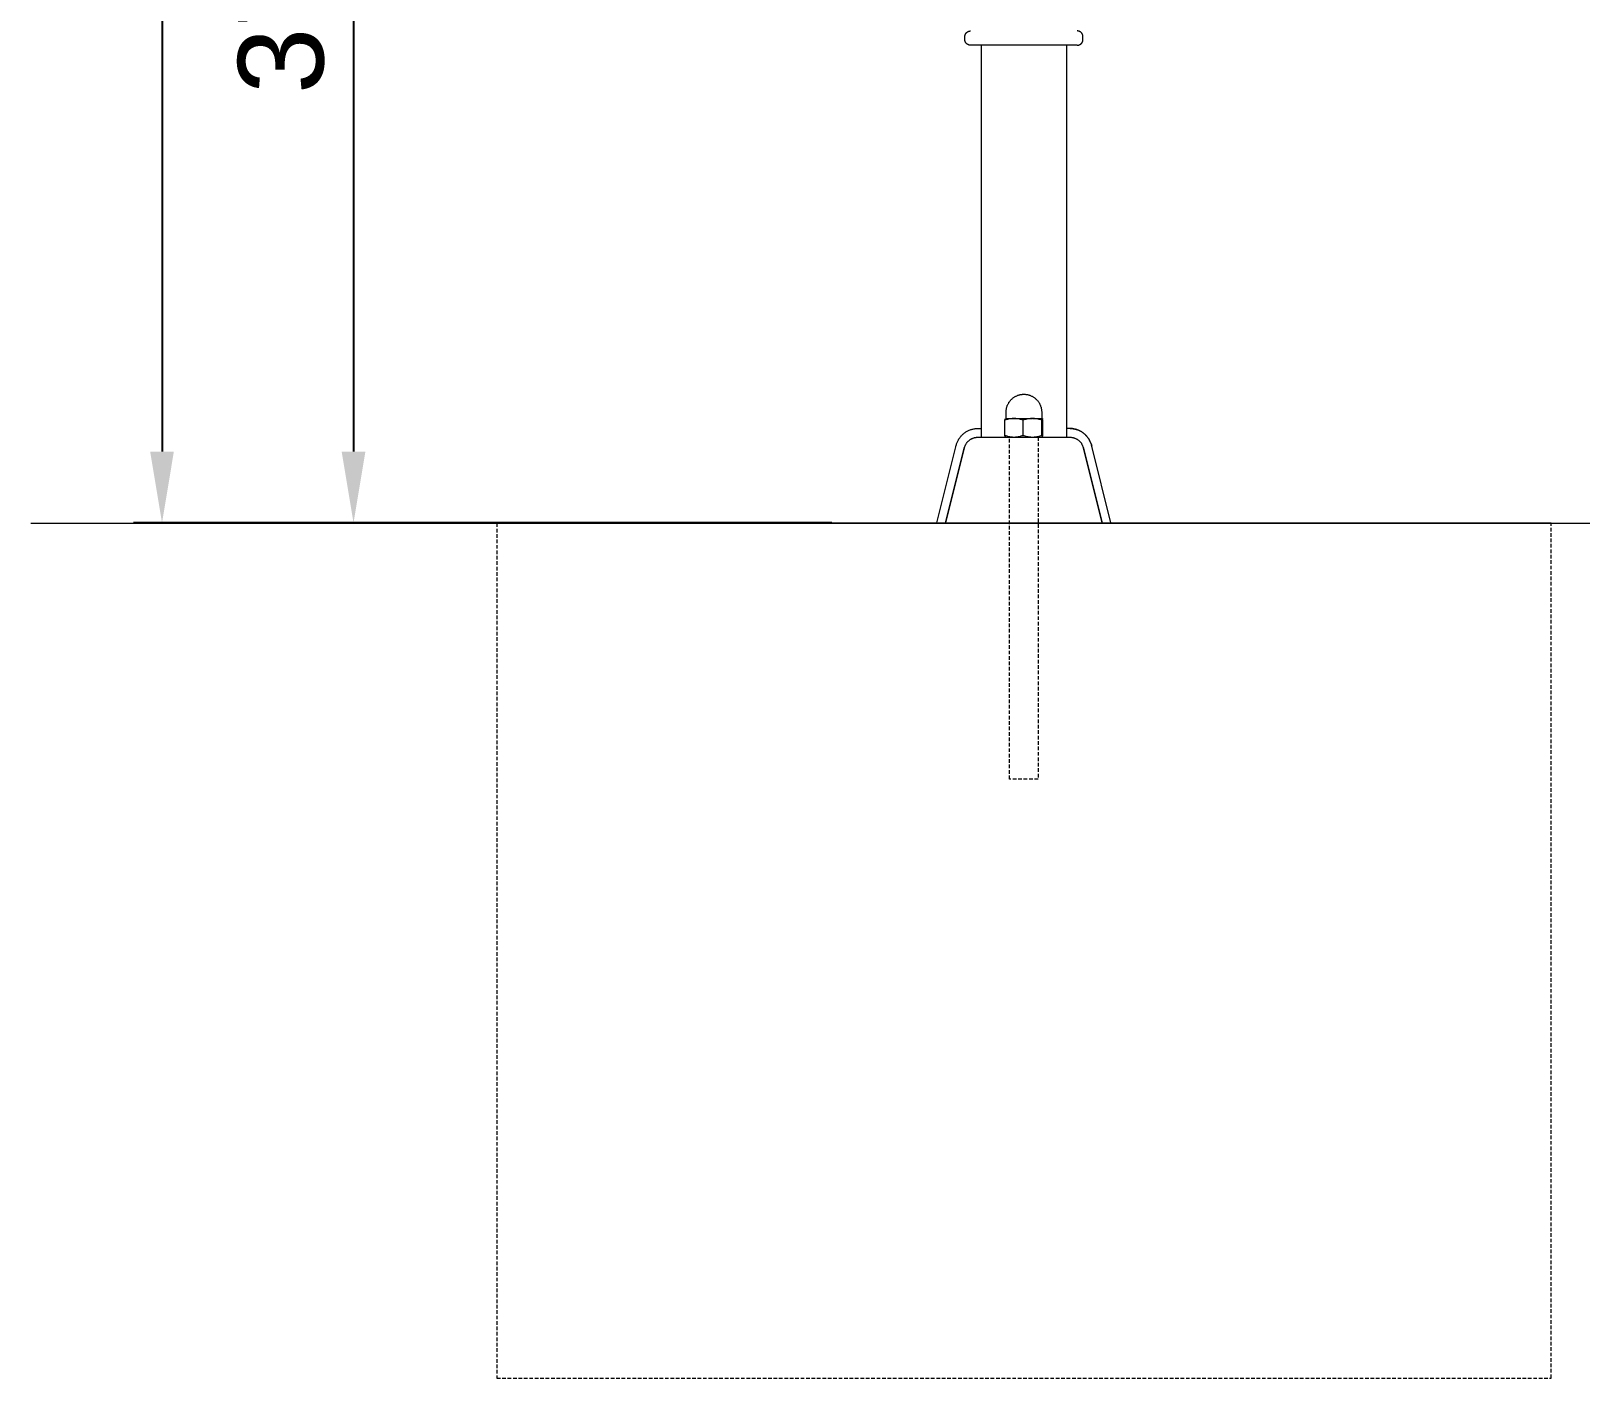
# Model space of a CAD drawing. Header units: millimetres. Extents: x -75 to 3710, y -20 to 2482.
# Drawn here: x -66 to 478, y 1646 to 2118 of the extents above; entities that cross this region are included whole.
import ezdxf

# ---------------------------------------------------------------- set-up
doc = ezdxf.new("R2010")
doc.units = ezdxf.units.MM
doc.linetypes.add('HIDDEN', pattern=[1.905, 1.27, -0.635])
for name, color, linetype, lineweight in [('ZANO_R', 7, 'Continuous', 0), ('ZANO_R_przerywana', 7, 'HIDDEN', 0), ('ZANO_W', 1, 'Continuous', 0)]:
    doc.layers.add(name, color=color, linetype=linetype, lineweight=lineweight)
doc.styles.add('Arial', font='arial.ttf')
doc.styles.get("Standard").update_dxf_attribs({"font": 'ARIALUNI.TTF'})
doc.dimstyles.new('pl i ang', dxfattribs={"dimtxt": 50, "dimasz": 50, "dimexe": 1.25, "dimexo": 0.625, "dimgap": 10, "dimtad": 1, "dimtoh": 1, "dimtxsty": 'Standard', "dimcen": 2.5, "dimclrd": 1, "dimclre": 1, "dimclrt": 1, "dimadec": 0, "dimazin": 0, "dimtfac": 1, "dimtmove": 0, "dimatfit": 3, "dimfxl": 1, "dimarcsym": 1})

# ---------------------------------------------------------------- blocks, each defined once
blk = doc.blocks.new('*D412')
at = {"layer": 'ZANO_W', "color": 1, "lineweight": -2}
for p, q in [((87.8, 2316.6), (37.44, 2316.6)), ((47.44, 2291.6), (47.44, 1970.75)), ((215.32, 1945.75), (37.44, 1945.75))]:
    blk.add_line(p, q, dxfattribs=at)
at = {"layer": 'ZANO_W', "color": 1}
for points in [[(51.61, 2291.6), (43.27, 2291.6), (47.44, 2316.6)], [(43.27, 1970.75), (51.61, 1970.75), (47.44, 1945.75)]]:
    blk.add_solid(points, dxfattribs=at)
at = {"layer": 'ZANO_W', "color": 1, "insert": (22.11, 2131.18), "char_height": 30, "attachment_point": 5, "rotation": 90, "style": 'Arial'}
blk.add_mtext('371', dxfattribs=at)
blk = doc.blocks.new('*D413')
at = {"layer": 'ZANO_W', "color": 1, "lineweight": -2}
for p, q in [((87.8, 2375.47), (-29.78, 2375.47)), ((-19.78, 2350.47), (-19.78, 1970.75)), ((168.32, 1945.75), (-29.78, 1945.75))]:
    blk.add_line(p, q, dxfattribs=at)
at = {"layer": 'ZANO_W', "color": 1}
for points in [[(-15.62, 2350.47), (-23.95, 2350.47), (-19.78, 2375.47)], [(-23.95, 1970.75), (-15.62, 1970.75), (-19.78, 1945.75)]]:
    blk.add_solid(points, dxfattribs=at)
at = {"layer": 'ZANO_W', "color": 1, "insert": (-45.11, 2160.61), "char_height": 30, "attachment_point": 5, "rotation": 90, "style": 'Arial'}
blk.add_mtext('430', dxfattribs=at)

msp = doc.modelspace()

# ---------------------------------------------------------------- linework, layer by layer
at = {"layer": 'ZANO_R'}
for p, q in [((262.01, 2116.43), (262.02, 2116.5)), ((262.01, 2116.36), (262.01, 2116.43)), ((262.01, 2115.36), (262.01, 2116.36)), ((262.01, 2115.29), (262.01, 2115.36)), ((262.02, 2115.22), (262.01, 2115.29)), ((262.02, 2116.57), (262.03, 2116.63)), ((262.02, 2116.5), (262.02, 2116.57)), ((262.02, 2115.16), (262.02, 2115.22)), ((262.03, 2116.63), (262.04, 2116.7)), ((262.04, 2116.7), (262.05, 2116.77)), ((262.05, 2116.77), (262.07, 2116.83)), ((262.07, 2116.83), (262.09, 2116.9)), ((262.09, 2116.9), (262.11, 2116.97)), ((262.11, 2116.97), (262.13, 2117.03)), ((262.13, 2117.03), (262.15, 2117.1)), ((262.15, 2117.1), (262.18, 2117.16)), ((262.18, 2117.16), (262.21, 2117.22)), ((262.21, 2117.22), (262.24, 2117.28)), ((262.24, 2117.28), (262.27, 2117.34)), ((262.27, 2117.34), (262.3, 2117.4)), ((262.3, 2117.4), (262.34, 2117.46)), ((262.34, 2117.46), (262.38, 2117.51)), ((262.38, 2117.51), (262.42, 2117.57)), ((262.42, 2117.57), (262.46, 2117.62)), ((262.46, 2117.62), (262.5, 2117.68)), ((262.5, 2117.68), (262.55, 2117.73)), ((262.55, 2117.73), (262.6, 2117.78)), ((262.6, 2117.78), (262.65, 2117.82)), ((262.65, 2117.82), (262.7, 2117.87)), ((262.7, 2117.87), (262.75, 2117.91)), ((262.75, 2117.91), (262.8, 2117.95)), ((262.8, 2117.95), (262.86, 2118)), ((262.86, 2118), (262.91, 2118.03)), ((262.91, 2118.03), (262.97, 2118.07)), ((262.97, 2118.07), (263.03, 2118.1)), ((263.03, 2118.1), (263.09, 2118.14)), ((263.09, 2118.14), (263.15, 2118.17)), ((263.15, 2118.17), (263.21, 2118.2)), ((263.21, 2118.2), (263.28, 2118.22)), ((263.28, 2118.22), (263.34, 2118.25)), ((263.34, 2118.25), (263.41, 2118.27)), ((263.41, 2118.27), (263.47, 2118.29)), ((263.47, 2118.29), (263.54, 2118.3)), ((263.54, 2118.3), (263.6, 2118.32)), ((263.6, 2118.32), (263.67, 2118.33)), ((263.67, 2118.33), (263.74, 2118.34)), ((263.74, 2118.34), (263.81, 2118.35)), ((263.81, 2118.35), (263.88, 2118.36)), ((263.88, 2118.36), (263.94, 2118.36)), ((263.94, 2118.36), (264.01, 2118.36)), ((301.56, 2118.36), (301.49, 2118.36)), ((301.63, 2118.36), (301.56, 2118.36)), ((301.7, 2118.35), (301.63, 2118.36)), ((301.76, 2118.34), (301.7, 2118.35)), ((301.83, 2118.33), (301.76, 2118.34)), ((301.9, 2118.32), (301.83, 2118.33)), ((301.96, 2118.3), (301.9, 2118.32)), ((302.03, 2118.29), (301.96, 2118.3)), ((302.1, 2118.27), (302.03, 2118.29)), ((302.16, 2118.25), (302.1, 2118.27)), ((302.22, 2118.22), (302.16, 2118.25)), ((302.29, 2118.2), (302.22, 2118.22)), ((302.35, 2118.17), (302.29, 2118.2)), ((302.41, 2118.14), (302.35, 2118.17)), ((302.47, 2118.1), (302.41, 2118.14)), ((302.53, 2118.07), (302.47, 2118.1)), ((302.59, 2118.03), (302.53, 2118.07)), ((302.64, 2118), (302.59, 2118.03)), ((302.7, 2117.95), (302.64, 2118)), ((302.75, 2117.91), (302.7, 2117.95)), ((302.81, 2117.87), (302.75, 2117.91)), ((302.86, 2117.82), (302.81, 2117.87)), ((302.9, 2117.78), (302.86, 2117.82)), ((302.95, 2117.73), (302.9, 2117.78)), ((303, 2117.68), (302.95, 2117.73)), ((303.04, 2117.62), (303, 2117.68)), ((303.08, 2117.57), (303.04, 2117.62)), ((303.12, 2117.51), (303.08, 2117.57)), ((303.16, 2117.46), (303.12, 2117.51)), ((303.2, 2117.4), (303.16, 2117.46)), ((303.23, 2117.34), (303.2, 2117.4)), ((303.27, 2117.28), (303.23, 2117.34)), ((303.3, 2117.22), (303.27, 2117.28)), ((303.33, 2117.16), (303.3, 2117.22)), ((303.35, 2117.1), (303.33, 2117.16)), ((303.38, 2117.03), (303.35, 2117.1)), ((303.4, 2116.97), (303.38, 2117.03)), ((303.42, 2116.9), (303.4, 2116.97)), ((303.43, 2116.83), (303.42, 2116.9)), ((303.45, 2116.77), (303.43, 2116.83)), ((303.46, 2116.7), (303.45, 2116.77)), ((303.47, 2116.63), (303.46, 2116.7)), ((303.48, 2116.57), (303.47, 2116.63)), ((303.49, 2116.5), (303.48, 2116.57)), ((303.48, 2115.16), (303.49, 2115.22)), ((303.49, 2116.43), (303.49, 2116.5)), ((303.49, 2116.36), (303.49, 2116.43)), ((303.49, 2115.36), (303.49, 2116.36)), ((303.49, 2115.29), (303.49, 2115.36)), ((303.49, 2115.22), (303.49, 2115.29)), ((262.03, 2115.09), (262.02, 2115.16)), ((262.04, 2115.02), (262.03, 2115.09)), ((262.05, 2114.95), (262.04, 2115.02)), ((262.07, 2114.89), (262.05, 2114.95)), ((262.09, 2114.82), (262.07, 2114.89)), ((262.11, 2114.76), (262.09, 2114.82)), ((262.13, 2114.69), (262.11, 2114.76)), ((262.15, 2114.63), (262.13, 2114.69)), ((262.18, 2114.56), (262.15, 2114.63)), ((262.21, 2114.5), (262.18, 2114.56)), ((262.24, 2114.44), (262.21, 2114.5)), ((262.27, 2114.38), (262.24, 2114.44)), ((262.3, 2114.32), (262.27, 2114.38)), ((262.34, 2114.26), (262.3, 2114.32)), ((262.38, 2114.21), (262.34, 2114.26)), ((262.42, 2114.15), (262.38, 2114.21)), ((262.46, 2114.1), (262.42, 2114.15)), ((262.5, 2114.05), (262.46, 2114.1)), ((262.55, 2114), (262.5, 2114.05)), ((262.6, 2113.95), (262.55, 2114)), ((262.65, 2113.9), (262.6, 2113.95)), ((262.7, 2113.85), (262.65, 2113.9)), ((262.75, 2113.81), (262.7, 2113.85)), ((262.8, 2113.77), (262.75, 2113.81)), ((262.86, 2113.73), (262.8, 2113.77)), ((262.91, 2113.69), (262.86, 2113.73)), ((262.97, 2113.65), (262.91, 2113.69)), ((263.03, 2113.62), (262.97, 2113.65)), ((263.09, 2113.59), (263.03, 2113.62)), ((263.15, 2113.56), (263.09, 2113.59)), ((263.21, 2113.53), (263.15, 2113.56)), ((263.28, 2113.5), (263.21, 2113.53)), ((263.34, 2113.48), (263.28, 2113.5)), ((263.41, 2113.46), (263.34, 2113.48)), ((263.47, 2113.44), (263.41, 2113.46)), ((263.54, 2113.42), (263.47, 2113.44)), ((263.6, 2113.4), (263.54, 2113.42)), ((263.67, 2113.39), (263.6, 2113.4)), ((263.74, 2113.38), (263.67, 2113.39)), ((263.81, 2113.37), (263.74, 2113.38)), ((263.88, 2113.37), (263.81, 2113.37)), ((263.94, 2113.36), (263.88, 2113.37)), ((264.01, 2113.36), (263.94, 2113.36)), ((301.49, 2113.36), (264.01, 2113.36)), ((267.75, 2113.36), (267.75, 1975.77)), ((297.75, 2113.36), (297.75, 1975.77)), ((301.49, 2113.36), (301.56, 2113.36)), ((301.49, 2113.36), (301.49, 2113.36)), ((301.56, 2113.36), (301.63, 2113.37)), ((301.63, 2113.37), (301.7, 2113.37)), ((301.7, 2113.37), (301.76, 2113.38)), ((301.76, 2113.38), (301.83, 2113.39)), ((301.83, 2113.39), (301.9, 2113.4)), ((301.9, 2113.4), (301.96, 2113.42)), ((301.96, 2113.42), (302.03, 2113.44)), ((302.03, 2113.44), (302.1, 2113.46)), ((302.1, 2113.46), (302.16, 2113.48)), ((302.16, 2113.48), (302.22, 2113.5)), ((302.22, 2113.5), (302.29, 2113.53)), ((302.29, 2113.53), (302.35, 2113.56)), ((302.35, 2113.56), (302.41, 2113.59)), ((302.41, 2113.59), (302.47, 2113.62)), ((302.47, 2113.62), (302.53, 2113.65)), ((302.53, 2113.65), (302.59, 2113.69)), ((302.59, 2113.69), (302.64, 2113.73)), ((302.64, 2113.73), (302.7, 2113.77)), ((302.7, 2113.77), (302.75, 2113.81)), ((302.75, 2113.81), (302.81, 2113.85)), ((302.81, 2113.85), (302.86, 2113.9)), ((302.86, 2113.9), (302.9, 2113.95)), ((302.9, 2113.95), (302.95, 2114)), ((302.95, 2114), (303, 2114.05)), ((303, 2114.05), (303.04, 2114.1)), ((303.04, 2114.1), (303.08, 2114.15)), ((303.08, 2114.15), (303.12, 2114.21)), ((303.12, 2114.21), (303.16, 2114.26)), ((303.16, 2114.26), (303.2, 2114.32)), ((303.2, 2114.32), (303.23, 2114.38)), ((303.23, 2114.38), (303.27, 2114.44)), ((303.27, 2114.44), (303.3, 2114.5)), ((303.3, 2114.5), (303.33, 2114.56)), ((303.33, 2114.56), (303.35, 2114.63)), ((303.35, 2114.63), (303.38, 2114.69)), ((303.38, 2114.69), (303.4, 2114.76)), ((303.4, 2114.76), (303.42, 2114.82)), ((303.42, 2114.82), (303.43, 2114.89)), ((303.43, 2114.89), (303.45, 2114.95)), ((303.45, 2114.95), (303.46, 2115.02)), ((303.46, 2115.02), (303.47, 2115.09)), ((303.47, 2115.09), (303.48, 2115.16)), ((279.69, 1990.04), (279.88, 1990.14)), ((279.88, 1990.14), (280.07, 1990.23)), ((280.07, 1990.23), (280.26, 1990.32)), ((280.26, 1990.32), (280.46, 1990.4)), ((280.46, 1990.4), (280.66, 1990.48)), ((280.66, 1990.48), (280.86, 1990.55)), ((280.86, 1990.55), (281.06, 1990.61)), ((281.06, 1990.61), (281.27, 1990.66)), ((281.27, 1990.66), (281.48, 1990.71)), ((281.48, 1990.71), (281.69, 1990.75)), ((281.69, 1990.75), (281.9, 1990.78)), ((281.9, 1990.78), (282.11, 1990.81)), ((282.11, 1990.81), (282.32, 1990.83)), ((282.32, 1990.83), (282.54, 1990.84)), ((282.54, 1990.84), (282.75, 1990.84)), ((282.75, 1990.84), (282.96, 1990.84)), ((282.96, 1990.84), (283.18, 1990.83)), ((283.18, 1990.83), (283.39, 1990.81)), ((283.39, 1990.81), (283.6, 1990.78)), ((283.6, 1990.78), (283.81, 1990.75)), ((283.81, 1990.75), (284.02, 1990.71)), ((284.02, 1990.71), (284.23, 1990.66)), ((284.23, 1990.66), (284.44, 1990.61)), ((284.44, 1990.61), (284.64, 1990.55)), ((284.64, 1990.55), (284.84, 1990.48)), ((284.84, 1990.48), (285.04, 1990.4)), ((285.04, 1990.4), (285.24, 1990.32)), ((285.24, 1990.32), (285.44, 1990.23)), ((285.44, 1990.23), (285.63, 1990.14)), ((285.63, 1990.14), (285.81, 1990.04)), ((276.5, 1984.8), (276.52, 1985.02)), ((276.5, 1984.59), (276.5, 1984.8)), ((276.52, 1985.02), (276.53, 1985.23)), ((276.53, 1985.23), (276.56, 1985.44)), ((276.56, 1985.44), (276.59, 1985.65)), ((276.59, 1985.65), (276.63, 1985.86)), ((276.63, 1985.86), (276.68, 1986.07)), ((276.68, 1986.07), (276.73, 1986.28)), ((276.73, 1986.28), (276.79, 1986.48)), ((276.79, 1986.48), (276.86, 1986.68)), ((276.86, 1986.68), (276.94, 1986.88)), ((276.94, 1986.88), (277.02, 1987.08)), ((277.02, 1987.08), (277.11, 1987.27)), ((277.11, 1987.27), (277.2, 1987.47)), ((277.2, 1987.47), (277.3, 1987.65)), ((277.3, 1987.65), (277.41, 1987.84)), ((277.41, 1987.84), (277.52, 1988.02)), ((277.52, 1988.02), (277.65, 1988.19)), ((277.65, 1988.19), (277.77, 1988.37)), ((277.77, 1988.37), (277.9, 1988.53)), ((277.9, 1988.53), (278.04, 1988.7)), ((278.04, 1988.7), (278.18, 1988.86)), ((278.18, 1988.86), (278.33, 1989.01)), ((278.33, 1989.01), (278.49, 1989.16)), ((278.49, 1989.16), (278.64, 1989.3)), ((278.64, 1989.3), (278.81, 1989.44)), ((278.81, 1989.44), (278.97, 1989.57)), ((278.97, 1989.57), (279.15, 1989.7)), ((279.15, 1989.7), (279.32, 1989.82)), ((279.32, 1989.82), (279.5, 1989.93)), ((279.5, 1989.93), (279.69, 1990.04)), ((285.81, 1990.04), (286, 1989.93)), ((286, 1989.93), (286.18, 1989.82)), ((286.18, 1989.82), (286.36, 1989.7)), ((286.36, 1989.7), (286.53, 1989.57)), ((286.53, 1989.57), (286.7, 1989.44)), ((286.7, 1989.44), (286.86, 1989.3)), ((286.86, 1989.3), (287.02, 1989.16)), ((287.02, 1989.16), (287.17, 1989.01)), ((287.17, 1989.01), (287.32, 1988.86)), ((287.32, 1988.86), (287.46, 1988.7)), ((287.46, 1988.7), (287.6, 1988.53)), ((287.6, 1988.53), (287.73, 1988.37)), ((287.73, 1988.37), (287.86, 1988.19)), ((287.86, 1988.19), (287.98, 1988.02)), ((287.98, 1988.02), (288.09, 1987.84)), ((288.09, 1987.84), (288.2, 1987.65)), ((288.2, 1987.65), (288.3, 1987.47)), ((288.3, 1987.47), (288.4, 1987.27)), ((288.4, 1987.27), (288.48, 1987.08)), ((288.48, 1987.08), (288.57, 1986.88)), ((288.57, 1986.88), (288.64, 1986.68)), ((288.64, 1986.68), (288.71, 1986.48)), ((288.71, 1986.48), (288.77, 1986.28)), ((288.77, 1986.28), (288.82, 1986.07)), ((288.82, 1986.07), (288.87, 1985.86)), ((288.87, 1985.86), (288.91, 1985.65)), ((288.91, 1985.65), (288.94, 1985.44)), ((288.94, 1985.44), (288.97, 1985.23)), ((288.97, 1985.23), (288.99, 1985.02)), ((288.99, 1985.02), (289, 1984.8)), ((289, 1984.8), (289, 1984.59)), ((276.11, 1981.76), (276.25, 1982.34)), ((276.41, 1981.87), (276.11, 1981.76)), ((276.11, 1976.42), (276.11, 1981.76)), ((276.25, 1982.34), (276.25, 1982.34)), ((276.25, 1982.34), (276.25, 1982.34)), ((276.25, 1982.34), (276.25, 1982.34)), ((276.25, 1982.34), (276.25, 1982.34)), ((276.25, 1982.34), (276.25, 1982.34)), ((276.25, 1982.34), (276.26, 1982.34)), ((276.26, 1982.34), (276.29, 1982.34)), ((276.29, 1982.34), (276.43, 1982.34)), ((276.39, 1982.34), (276.39, 1982.34)), ((276.39, 1982.34), (276.4, 1982.34)), ((276.4, 1982.34), (276.4, 1982.34)), ((276.4, 1982.34), (276.4, 1982.34)), ((276.4, 1982.34), (276.41, 1982.34)), ((276.41, 1982.34), (276.41, 1982.35)), ((276.41, 1982.35), (276.42, 1982.35)), ((276.72, 1981.96), (276.41, 1981.87)), ((276.42, 1982.35), (276.42, 1982.35)), ((276.42, 1982.35), (276.42, 1982.35)), ((276.42, 1982.35), (276.43, 1982.35)), ((276.43, 1982.35), (276.43, 1982.35)), ((276.43, 1982.35), (276.44, 1982.35)), ((276.43, 1982.34), (277.02, 1982.34)), ((276.44, 1982.35), (276.44, 1982.36)), ((276.44, 1982.36), (276.44, 1982.36)), ((276.44, 1982.36), (276.45, 1982.36)), ((276.45, 1982.36), (276.46, 1982.37)), ((276.45, 1982.36), (276.45, 1982.36)), ((276.45, 1982.36), (276.45, 1982.36)), ((276.46, 1982.37), (276.47, 1982.38)), ((276.46, 1982.37), (276.46, 1982.37)), ((276.46, 1982.37), (276.46, 1982.37)), ((276.47, 1982.38), (276.48, 1982.39)), ((276.47, 1982.38), (276.47, 1982.38)), ((276.47, 1982.38), (276.47, 1982.38)), ((276.47, 1982.38), (276.47, 1982.38)), ((276.48, 1982.39), (276.48, 1982.4)), ((276.48, 1982.4), (276.49, 1982.4)), ((276.48, 1982.39), (276.48, 1982.39)), ((276.48, 1982.39), (276.48, 1982.39)), ((276.49, 1982.41), (276.49, 1982.42)), ((276.49, 1982.42), (276.49, 1982.42)), ((276.49, 1982.42), (276.5, 1982.42)), ((276.49, 1982.4), (276.49, 1982.41)), ((276.49, 1982.41), (276.49, 1982.41)), ((276.49, 1982.4), (276.49, 1982.4)), ((276.5, 1982.46), (276.5, 1984.59)), ((276.5, 1982.45), (276.5, 1982.46)), ((276.5, 1982.46), (276.5, 1982.46)), ((276.5, 1982.44), (276.5, 1982.45)), ((276.5, 1982.45), (276.5, 1982.45)), ((276.5, 1982.43), (276.5, 1982.44)), ((276.5, 1982.44), (276.5, 1982.44)), ((276.5, 1982.44), (276.5, 1982.44)), ((276.5, 1982.42), (276.5, 1982.43)), ((276.5, 1982.43), (276.5, 1982.43)), ((277.04, 1982.04), (276.72, 1981.96)), ((277.02, 1982.34), (279.18, 1982.34)), ((277.35, 1982.12), (277.04, 1982.04)), ((277.67, 1982.18), (277.35, 1982.12)), ((277.99, 1982.24), (277.67, 1982.18)), ((278.31, 1982.28), (277.99, 1982.24)), ((278.63, 1982.31), (278.31, 1982.28)), ((278.96, 1982.33), (278.63, 1982.31)), ((279.28, 1982.34), (278.96, 1982.33)), ((279.6, 1982.33), (279.28, 1982.34)), ((279.39, 1982.34), (285.66, 1982.34)), ((279.93, 1982.31), (279.6, 1982.33)), ((280.25, 1982.28), (279.93, 1982.31)), ((280.57, 1982.24), (280.25, 1982.28)), ((280.89, 1982.18), (280.57, 1982.24)), ((281.21, 1982.12), (280.89, 1982.18)), ((281.52, 1982.04), (281.21, 1982.12)), ((281.84, 1981.96), (281.52, 1982.04)), ((282.15, 1981.87), (281.84, 1981.96)), ((282.45, 1981.76), (282.15, 1981.87)), ((282.77, 1981.87), (282.45, 1981.76)), ((282.45, 1976.42), (282.45, 1981.76)), ((283.1, 1981.96), (282.77, 1981.87)), ((283.43, 1982.05), (283.1, 1981.96)), ((283.76, 1982.12), (283.43, 1982.05)), ((284.09, 1982.18), (283.76, 1982.12)), ((284.42, 1982.24), (284.09, 1982.18)), ((284.76, 1982.28), (284.42, 1982.24)), ((285.1, 1982.31), (284.76, 1982.28)), ((285.44, 1982.33), (285.1, 1982.31)), ((285.77, 1982.34), (285.44, 1982.33)), ((286.11, 1982.33), (285.77, 1982.34)), ((285.9, 1982.34), (289.24, 1982.34)), ((286.45, 1982.31), (286.11, 1982.33)), ((286.79, 1982.28), (286.45, 1982.31)), ((287.12, 1982.24), (286.79, 1982.28)), ((287.46, 1982.18), (287.12, 1982.24)), ((287.79, 1982.12), (287.46, 1982.18)), ((288.12, 1982.05), (287.79, 1982.12)), ((288.45, 1981.96), (288.12, 1982.05)), ((288.77, 1981.87), (288.45, 1981.96)), ((289.1, 1981.76), (288.77, 1981.87)), ((289, 1984.59), (289, 1982.46)), ((289, 1982.46), (289, 1982.46)), ((289, 1982.46), (289, 1982.45)), ((289, 1982.45), (289, 1982.45)), ((289, 1982.45), (289, 1982.44)), ((289, 1982.44), (289, 1982.44)), ((289, 1982.44), (289, 1982.44)), ((289, 1982.44), (289, 1982.43)), ((289, 1982.43), (289.01, 1982.43)), ((289.01, 1982.43), (289.01, 1982.42)), ((289.01, 1982.42), (289.01, 1982.42)), ((289.01, 1982.42), (289.01, 1982.42)), ((289.01, 1982.42), (289.01, 1982.41)), ((289.01, 1982.41), (289.01, 1982.41)), ((289.01, 1982.41), (289.02, 1982.4)), ((289.02, 1982.4), (289.02, 1982.4)), ((289.02, 1982.4), (289.02, 1982.4)), ((289.02, 1982.4), (289.02, 1982.39)), ((289.02, 1982.39), (289.02, 1982.39)), ((289.02, 1982.39), (289.03, 1982.39)), ((289.03, 1982.39), (289.03, 1982.38)), ((289.03, 1982.38), (289.03, 1982.38)), ((289.03, 1982.38), (289.03, 1982.38)), ((289.03, 1982.38), (289.04, 1982.37)), ((289.04, 1982.37), (289.04, 1982.37)), ((289.04, 1982.37), (289.04, 1982.37)), ((289.04, 1982.37), (289.05, 1982.37)), ((289.05, 1982.37), (289.05, 1982.36)), ((289.05, 1982.36), (289.05, 1982.36)), ((289.05, 1982.36), (289.06, 1982.36)), ((289.06, 1982.36), (289.06, 1982.36)), ((289.06, 1982.36), (289.06, 1982.35)), ((289.06, 1982.35), (289.07, 1982.35)), ((289.07, 1982.35), (289.07, 1982.35)), ((289.07, 1982.35), (289.08, 1982.35)), ((289.08, 1982.35), (289.08, 1982.35)), ((289.08, 1982.35), (289.08, 1982.35)), ((289.08, 1982.35), (289.09, 1982.35)), ((289.09, 1982.35), (289.09, 1982.34)), ((289.09, 1982.34), (289.1, 1982.34)), ((289.25, 1982.34), (289.1, 1981.76)), ((289.1, 1982.34), (289.1, 1982.34)), ((289.1, 1982.34), (289.1, 1982.34)), ((289.1, 1976.42), (289.1, 1981.76)), ((289.4, 1981.76), (289.25, 1982.34)), ((289.4, 1976.42), (289.4, 1981.76)), ((259.23, 1973.7), (259.33, 1973.95)), ((259.23, 1973.7), (259.33, 1973.95)), ((259.33, 1973.95), (259.44, 1974.19)), ((259.33, 1973.95), (259.44, 1974.19)), ((259.44, 1974.19), (259.55, 1974.44)), ((259.44, 1974.19), (259.55, 1974.44)), ((259.55, 1974.44), (259.68, 1974.68)), ((259.55, 1974.44), (259.68, 1974.68)), ((259.68, 1974.68), (259.81, 1974.91)), ((259.68, 1974.68), (259.81, 1974.91)), ((259.81, 1974.91), (259.95, 1975.15)), ((259.81, 1974.91), (259.95, 1975.15)), ((259.95, 1975.15), (260.09, 1975.37)), ((259.95, 1975.15), (260.09, 1975.37)), ((260.09, 1975.37), (260.25, 1975.59)), ((260.09, 1975.37), (260.25, 1975.59)), ((260.25, 1975.59), (260.41, 1975.81)), ((260.25, 1975.59), (260.41, 1975.81)), ((260.41, 1975.81), (260.58, 1976.02)), ((260.41, 1975.81), (260.58, 1976.02)), ((260.58, 1976.02), (260.76, 1976.22)), ((260.58, 1976.02), (260.76, 1976.22)), ((260.76, 1976.22), (260.94, 1976.42)), ((260.76, 1976.22), (260.94, 1976.42)), ((260.94, 1976.42), (261.13, 1976.61)), ((260.94, 1976.42), (261.13, 1976.61)), ((261.13, 1976.61), (261.33, 1976.8)), ((261.13, 1976.61), (261.33, 1976.8)), ((261.33, 1976.8), (261.53, 1976.97)), ((261.33, 1976.8), (261.53, 1976.97)), ((261.53, 1976.97), (261.74, 1977.14)), ((261.53, 1976.97), (261.74, 1977.14)), ((261.74, 1977.14), (261.96, 1977.31)), ((261.74, 1977.14), (261.96, 1977.31)), ((261.96, 1977.31), (262.18, 1977.46)), ((261.96, 1977.31), (262.18, 1977.46)), ((262.18, 1977.46), (262.4, 1977.61)), ((262.18, 1977.46), (262.4, 1977.61)), ((262.4, 1977.61), (262.63, 1977.75)), ((262.4, 1977.61), (262.63, 1977.75)), ((262.63, 1977.75), (262.87, 1977.89)), ((262.63, 1977.75), (262.87, 1977.89)), ((262.67, 1973.79), (262.78, 1973.92)), ((262.78, 1973.92), (262.89, 1974.05)), ((262.87, 1977.89), (263.11, 1978.01)), ((262.87, 1977.89), (263.11, 1978.01)), ((262.89, 1974.05), (263, 1974.18)), ((263, 1974.18), (263.12, 1974.3)), ((263.11, 1978.01), (263.35, 1978.13)), ((263.11, 1978.01), (263.35, 1978.13)), ((263.12, 1974.3), (263.24, 1974.42)), ((263.24, 1974.42), (263.37, 1974.54)), ((263.35, 1978.13), (263.6, 1978.24)), ((263.35, 1978.13), (263.6, 1978.24)), ((263.37, 1974.54), (263.5, 1974.65)), ((263.5, 1974.65), (263.63, 1974.75)), ((263.6, 1978.24), (263.85, 1978.34)), ((263.6, 1978.24), (263.85, 1978.34)), ((263.63, 1974.75), (263.77, 1974.85)), ((263.77, 1974.85), (263.91, 1974.95)), ((263.85, 1978.34), (264.1, 1978.43)), ((263.85, 1978.34), (264.1, 1978.43)), ((263.91, 1974.95), (264.06, 1975.04)), ((264.06, 1975.04), (264.2, 1975.13)), ((264.1, 1978.43), (264.36, 1978.51)), ((264.1, 1978.43), (264.36, 1978.51)), ((264.2, 1975.13), (264.35, 1975.21)), ((264.35, 1975.21), (264.51, 1975.28)), ((264.36, 1978.51), (264.62, 1978.58)), ((264.36, 1978.51), (264.62, 1978.58)), ((264.51, 1975.28), (264.66, 1975.35)), ((264.62, 1978.58), (264.88, 1978.65)), ((264.62, 1978.58), (264.88, 1978.65)), ((264.66, 1975.35), (264.82, 1975.42)), ((264.82, 1975.42), (264.98, 1975.48)), ((264.88, 1978.65), (265.15, 1978.71)), ((264.88, 1978.65), (265.15, 1978.71)), ((264.98, 1975.48), (265.14, 1975.53)), ((265.14, 1975.53), (265.31, 1975.58)), ((265.15, 1978.71), (265.41, 1978.75)), ((265.15, 1978.71), (265.41, 1978.75)), ((265.31, 1975.58), (265.47, 1975.63)), ((265.41, 1978.75), (265.68, 1978.79)), ((265.41, 1978.75), (265.68, 1978.79)), ((265.47, 1975.63), (265.64, 1975.66)), ((265.64, 1975.66), (265.81, 1975.7)), ((265.68, 1978.79), (265.95, 1978.82)), ((265.68, 1978.79), (265.95, 1978.82)), ((265.81, 1975.7), (265.97, 1975.72)), ((265.95, 1978.82), (266.22, 1978.84)), ((265.95, 1978.82), (266.22, 1978.84)), ((265.97, 1975.72), (266.14, 1975.74)), ((266.14, 1975.74), (266.31, 1975.76)), ((266.22, 1978.84), (267.75, 1978.84)), ((266.31, 1975.76), (266.48, 1975.77)), ((266.48, 1975.77), (266.65, 1975.77)), ((266.65, 1975.77), (298.85, 1975.77)), ((275.75, 1975.84), (276.25, 1975.84)), ((276.25, 1975.84), (276.11, 1976.42)), ((276.11, 1976.42), (276.41, 1976.32)), ((276.25, 1975.84), (276.25, 1975.84)), ((276.25, 1975.84), (276.25, 1975.84)), ((276.25, 1975.84), (276.25, 1975.84)), ((276.25, 1975.84), (276.25, 1975.84)), ((276.25, 1975.84), (276.26, 1975.84)), ((276.25, 1975.84), (276.25, 1975.84)), ((276.26, 1975.84), (276.29, 1975.84)), ((276.29, 1975.84), (276.43, 1975.84)), ((276.41, 1976.32), (276.72, 1976.22)), ((276.43, 1975.84), (277.01, 1975.84)), ((276.72, 1976.22), (277.04, 1976.14)), ((277.01, 1975.84), (279.16, 1975.84)), ((277.04, 1976.14), (277.35, 1976.06)), ((277.35, 1976.06), (277.67, 1976)), ((277.67, 1976), (277.99, 1975.95)), ((277.99, 1975.95), (278.31, 1975.9)), ((278.31, 1975.9), (278.63, 1975.87)), ((278.63, 1975.87), (278.96, 1975.85)), ((278.96, 1975.85), (279.28, 1975.84)), ((279.28, 1975.84), (279.6, 1975.85)), ((279.41, 1975.84), (285.67, 1975.84)), ((279.6, 1975.85), (279.93, 1975.87)), ((279.93, 1975.87), (280.25, 1975.9)), ((280.25, 1975.9), (280.57, 1975.95)), ((280.57, 1975.95), (280.89, 1976)), ((280.89, 1976), (281.21, 1976.06)), ((281.21, 1976.06), (281.52, 1976.14)), ((281.52, 1976.14), (281.84, 1976.22)), ((281.84, 1976.22), (282.15, 1976.32)), ((282.15, 1976.32), (282.45, 1976.42)), ((282.45, 1976.42), (282.77, 1976.32)), ((282.77, 1976.32), (283.1, 1976.22)), ((283.1, 1976.22), (283.43, 1976.14)), ((283.43, 1976.14), (283.76, 1976.06)), ((283.76, 1976.06), (284.09, 1976)), ((284.09, 1976), (284.42, 1975.94)), ((284.42, 1975.94), (284.76, 1975.9)), ((284.76, 1975.9), (285.1, 1975.87)), ((285.1, 1975.87), (285.44, 1975.85)), ((285.44, 1975.85), (285.77, 1975.84)), ((285.77, 1975.84), (286.11, 1975.85)), ((285.88, 1975.84), (289.24, 1975.84)), ((286.11, 1975.85), (286.45, 1975.87)), ((286.45, 1975.87), (286.79, 1975.9)), ((286.79, 1975.9), (287.12, 1975.94)), ((287.12, 1975.94), (287.46, 1976)), ((287.46, 1976), (287.79, 1976.06)), ((287.79, 1976.06), (288.12, 1976.14)), ((288.12, 1976.14), (288.45, 1976.22)), ((288.45, 1976.22), (288.77, 1976.32)), ((288.77, 1976.32), (289.1, 1976.42)), ((289.1, 1976.42), (289.25, 1975.84)), ((289.25, 1975.84), (289.4, 1976.42)), ((289.25, 1975.84), (289.75, 1975.84)), ((298.97, 1978.84), (297.75, 1978.84)), ((298.85, 1975.77), (299.02, 1975.77)), ((299.24, 1978.83), (298.97, 1978.84)), ((298.97, 1978.84), (299.24, 1978.83)), ((299.02, 1975.77), (299.19, 1975.76)), ((299.19, 1975.76), (299.36, 1975.74)), ((299.51, 1978.81), (299.24, 1978.83)), ((299.24, 1978.83), (299.51, 1978.81)), ((299.36, 1975.74), (299.53, 1975.72)), ((299.78, 1978.78), (299.51, 1978.81)), ((299.51, 1978.81), (299.78, 1978.78)), ((299.53, 1975.72), (299.7, 1975.7)), ((299.7, 1975.7), (299.86, 1975.66)), ((300.05, 1978.75), (299.78, 1978.78)), ((299.78, 1978.78), (300.05, 1978.75)), ((299.86, 1975.66), (300.03, 1975.63)), ((300.03, 1975.63), (300.2, 1975.58)), ((300.32, 1978.7), (300.05, 1978.75)), ((300.05, 1978.75), (300.32, 1978.7)), ((300.2, 1975.58), (300.36, 1975.53)), ((300.58, 1978.65), (300.32, 1978.7)), ((300.32, 1978.7), (300.58, 1978.65)), ((300.36, 1975.53), (300.52, 1975.48)), ((300.52, 1975.48), (300.68, 1975.42)), ((300.85, 1978.58), (300.58, 1978.65)), ((300.58, 1978.65), (300.85, 1978.58)), ((300.68, 1975.42), (300.84, 1975.35)), ((300.84, 1975.35), (300.99, 1975.28)), ((301.11, 1978.51), (300.85, 1978.58)), ((300.85, 1978.58), (301.11, 1978.51)), ((300.99, 1975.28), (301.15, 1975.21)), ((301.36, 1978.43), (301.11, 1978.51)), ((301.11, 1978.51), (301.36, 1978.43)), ((301.15, 1975.21), (301.3, 1975.13)), ((301.3, 1975.13), (301.45, 1975.04)), ((301.62, 1978.34), (301.36, 1978.43)), ((301.36, 1978.43), (301.62, 1978.34)), ((301.45, 1975.04), (301.59, 1974.95)), ((301.59, 1974.95), (301.73, 1974.85)), ((301.87, 1978.24), (301.62, 1978.34)), ((301.62, 1978.34), (301.87, 1978.24)), ((301.73, 1974.85), (301.87, 1974.75)), ((302.12, 1978.13), (301.87, 1978.24)), ((301.87, 1978.24), (302.12, 1978.13)), ((301.87, 1974.75), (302, 1974.65)), ((302, 1974.65), (302.13, 1974.54)), ((302.36, 1978.02), (302.12, 1978.13)), ((302.12, 1978.13), (302.36, 1978.02)), ((302.13, 1974.54), (302.26, 1974.42)), ((302.26, 1974.42), (302.38, 1974.3)), ((302.6, 1977.89), (302.36, 1978.02)), ((302.36, 1978.02), (302.6, 1977.89)), ((302.38, 1974.3), (302.5, 1974.18)), ((302.5, 1974.18), (302.62, 1974.05)), ((302.84, 1977.76), (302.6, 1977.89)), ((302.6, 1977.89), (302.84, 1977.76)), ((302.62, 1974.05), (302.73, 1973.92)), ((302.73, 1973.92), (302.83, 1973.79)), ((303.07, 1977.62), (302.84, 1977.76)), ((302.84, 1977.76), (303.07, 1977.62)), ((303.3, 1977.47), (303.07, 1977.62)), ((303.07, 1977.62), (303.3, 1977.47)), ((303.52, 1977.31), (303.3, 1977.47)), ((303.3, 1977.47), (303.52, 1977.31)), ((303.73, 1977.15), (303.52, 1977.31)), ((303.52, 1977.31), (303.73, 1977.15)), ((303.94, 1976.98), (303.73, 1977.15)), ((303.73, 1977.15), (303.94, 1976.98)), ((304.15, 1976.8), (303.94, 1976.98)), ((303.94, 1976.98), (304.15, 1976.8)), ((304.35, 1976.62), (304.15, 1976.8)), ((304.15, 1976.8), (304.35, 1976.62)), ((304.54, 1976.43), (304.35, 1976.62)), ((304.35, 1976.62), (304.54, 1976.43)), ((304.72, 1976.23), (304.54, 1976.43)), ((304.54, 1976.43), (304.72, 1976.23)), ((304.9, 1976.02), (304.72, 1976.23)), ((304.72, 1976.23), (304.9, 1976.02)), ((305.07, 1975.81), (304.9, 1976.02)), ((304.9, 1976.02), (305.07, 1975.81)), ((305.23, 1975.6), (305.07, 1975.81)), ((305.07, 1975.81), (305.23, 1975.6)), ((305.39, 1975.38), (305.23, 1975.6)), ((305.23, 1975.6), (305.39, 1975.38)), ((305.54, 1975.15), (305.39, 1975.38)), ((305.39, 1975.38), (305.54, 1975.15)), ((305.68, 1974.92), (305.54, 1975.15)), ((305.54, 1975.15), (305.68, 1974.92)), ((305.81, 1974.68), (305.68, 1974.92)), ((305.68, 1974.92), (305.81, 1974.68)), ((305.81, 1974.68), (305.93, 1974.44)), ((305.93, 1974.44), (305.81, 1974.68)), ((306.05, 1974.2), (305.93, 1974.44)), ((305.93, 1974.44), (306.05, 1974.2)), ((306.16, 1973.95), (306.05, 1974.2)), ((306.05, 1974.2), (306.16, 1973.95)), ((306.26, 1973.7), (306.16, 1973.95)), ((306.16, 1973.95), (306.26, 1973.7)), ((252.21, 1945.75), (258.87, 1972.4)), ((255.25, 1945.77), (261.8, 1971.98)), ((261.8, 1971.98), (255.25, 1945.77)), ((258.87, 1972.4), (258.92, 1972.66)), ((258.87, 1972.4), (258.92, 1972.66)), ((258.92, 1972.66), (258.99, 1972.92)), ((258.92, 1972.66), (258.99, 1972.92)), ((258.99, 1972.92), (259.06, 1973.18)), ((258.99, 1972.92), (259.06, 1973.18)), ((259.06, 1973.18), (259.14, 1973.44)), ((259.06, 1973.18), (259.14, 1973.44)), ((259.14, 1973.44), (259.23, 1973.7)), ((259.14, 1973.44), (259.23, 1973.7)), ((261.8, 1971.98), (262.38, 1973.37)), ((262.38, 1973.37), (262.47, 1973.51)), ((262.47, 1973.51), (262.57, 1973.65)), ((262.57, 1973.65), (262.67, 1973.79)), ((302.83, 1973.79), (302.93, 1973.65)), ((302.93, 1973.65), (303.03, 1973.51)), ((303.03, 1973.51), (303.12, 1973.37)), ((303.12, 1973.37), (303.7, 1971.98)), ((303.7, 1971.98), (310.25, 1945.77)), ((310.25, 1945.77), (303.7, 1971.98)), ((306.35, 1973.45), (306.26, 1973.7)), ((306.26, 1973.7), (306.35, 1973.45)), ((306.43, 1973.19), (306.35, 1973.45)), ((306.35, 1973.45), (306.43, 1973.19)), ((306.5, 1972.93), (306.43, 1973.19)), ((306.43, 1973.19), (306.5, 1972.93)), ((306.57, 1972.66), (306.5, 1972.93)), ((306.5, 1972.93), (306.57, 1972.66)), ((313.3, 1945.72), (306.57, 1972.66)), ((467.88, 1945.56), (97.73, 1945.56))]:
    msp.add_line(p, q, dxfattribs=at)
msp.add_lwpolyline([(-65.78, 1945.56), (3683.21, 1945.56)], dxfattribs=at)
at = {"layer": 'ZANO_R_przerywana'}
for p, q in [((277.75, 1855.77), (277.75, 1975.77)), ((287.75, 1975.77), (287.75, 1855.77)), ((97.73, 1945.56), (97.73, 1645.56)), ((467.88, 1645.56), (467.88, 1945.56)), ((287.75, 1855.77), (277.75, 1855.77)), ((97.73, 1645.56), (467.88, 1645.56))]:
    msp.add_line(p, q, dxfattribs=at)

# ---------------------------------------------------------------- dimensions: what is measured, and where the dimension line sits
at = {"layer": 'ZANO_W'}
for base, p1, p2, picture, middle in [((-19.78, 1945.75), (97.8, 2375.47), (178.32, 1945.75), '*D413', (-45.11, 2160.61)), ((47.44, 1945.75), (97.8, 2316.6), (225.32, 1945.75), '*D412', (22.11, 2131.18))]:
    dim = msp.add_linear_dim(base=base, p1=p1, p2=p2, angle=90, dimstyle='pl i ang', override={"dimtxt": 30, "dimasz": 25, "dimexe": 10, "dimexo": 10, "dimtoh": 0, "dimdec": 0, "dimtxsty": 'Arial', "dimtdec": 0, "dimtmove": 1}, dxfattribs=at)
    dim.commit()
    dim.dimension.update_dxf_attribs({"geometry": picture, "text_midpoint": middle})

doc.saveas('drawing.dxf')
